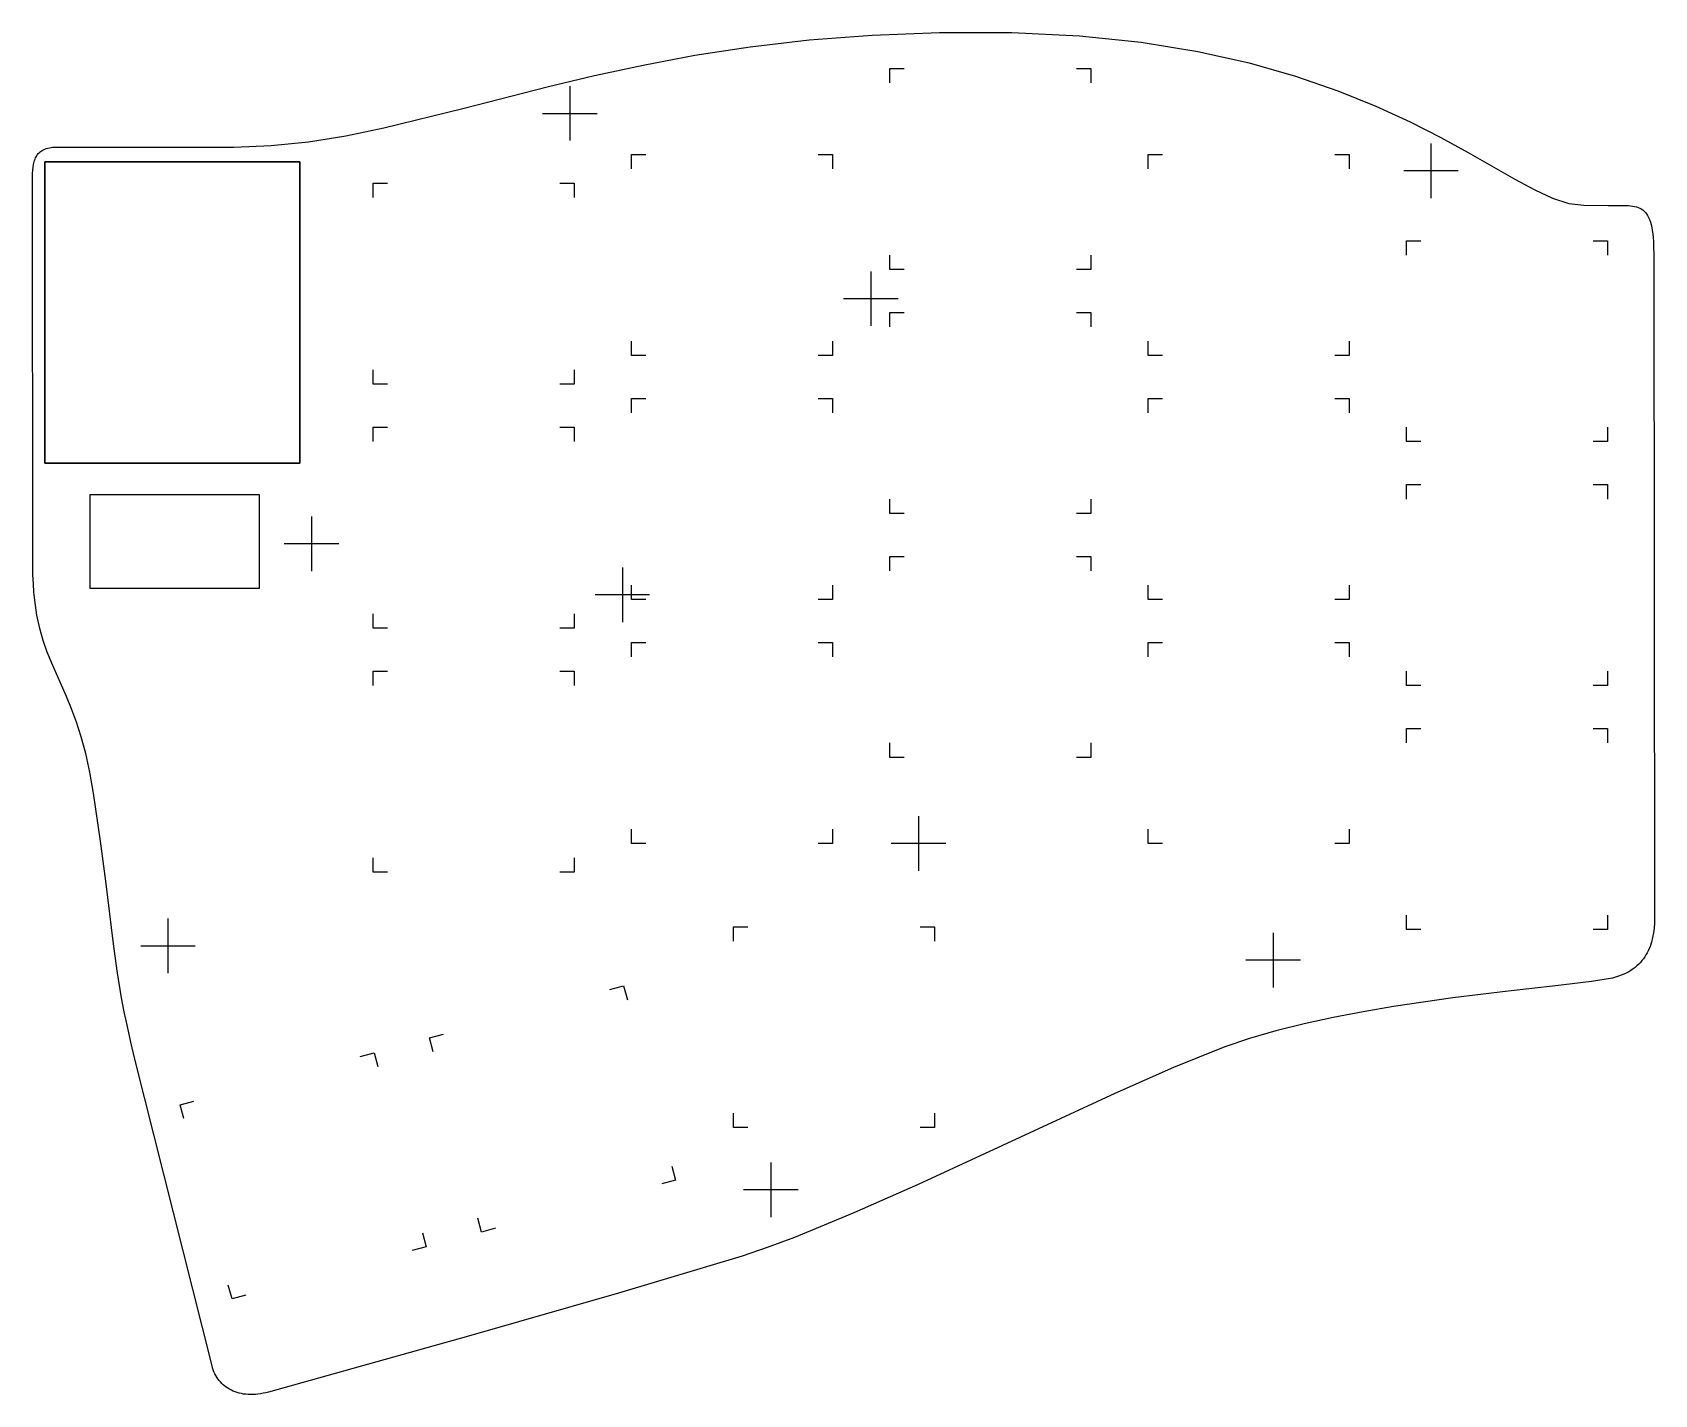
# Model space of a CAD drawing. Extents: x 48 to 162, y 101 to 196.
import ezdxf

# ---------------------------------------------------------------- set-up
doc = ezdxf.new("R2010")
doc.units = 0
doc.layers.add('Layer_1', color=7, linetype='CONTINUOUS')

msp = doc.modelspace()

# ---------------------------------------------------------------- linework, layer by layer
at = {"layer": 'Layer_1', "color": 4}
for points in [[(116.7307, 195.9449), (121.4367, 195.7169), (125.745, 195.2667), (129.6777, 194.6269), (133.2565, 193.8301), (136.5034, 192.909), (139.4404, 191.8963), (142.0892, 190.8245), (144.4719, 189.7264), (146.6103, 188.6346), (148.5264, 187.5817), (151.7791, 185.7233), (153.1595, 184.9831), (154.4053, 184.4124), (155.5382, 184.0439), (156.5801, 183.9101), (158.2892, 183.9011), (159.0488, 183.9041), (159.388, 183.9021), (159.7004, 183.888), (159.9864, 183.8557), (160.1195, 183.8306), (160.2461, 183.7986), (160.3663, 183.7586), (160.48, 183.71), (160.5873, 183.6519), (160.6882, 183.5835), (160.7827, 183.5039), (160.8709, 183.4123), (160.9529, 183.3079), (161.0286, 183.1898), (161.0981, 183.0573), (161.1614, 182.9095), (161.2185, 182.7456), (161.2696, 182.5647), (161.3145, 182.3661), (161.3534, 182.1488), (161.3863, 181.9122), (161.4132, 181.6553), (161.4342, 181.3773), (161.4492, 181.0774), (161.4617, 180.4085), (161.5117, 134.2209), (161.5047, 133.8823), (161.4813, 133.5462), (161.4402, 133.2144), (161.3797, 132.8885), (161.2983, 132.5704), (161.1946, 132.2616), (161.0668, 131.964), (160.9935, 131.8198), (160.9135, 131.6791), (160.8268, 131.542), (160.7332, 131.4088), (160.6324, 131.2796), (160.5242, 131.1547), (160.4085, 131.0342), (160.285, 130.9185), (160.1536, 130.8077), (160.0141, 130.7019), (159.8662, 130.6016), (159.7098, 130.5067), (159.5447, 130.4177), (159.3707, 130.3346), (159.1876, 130.2577), (158.9952, 130.1872), (158.7934, 130.1233), (158.5818, 130.0662), (157.1142, 129.83), (154.6079, 129.5348), (151.3095, 129.1584), (147.4657, 128.6785), (143.3234, 128.0727), (141.2174, 127.7157), (139.1293, 127.3188), (137.0898, 126.8792), (135.13, 126.3943), (133.2805, 125.8611), (131.5723, 125.277), (127.9997, 123.8311), (123.9052, 122.0212), (114.8334, 117.822), (110.1977, 115.6888), (105.7233, 113.7042), (101.5809, 111.9961), (99.6876, 111.2857), (97.9413, 110.6926), (89.3208, 108.1027), (78.8651, 105.1139), (64.9354, 101.2234), (64.7473, 101.174), (64.5623, 101.1329), (64.3803, 101.0999), (64.2017, 101.0748), (64.0263, 101.0575), (63.8545, 101.0475), (63.6863, 101.0455), (63.5214, 101.0505), (63.3607, 101.0631), (63.204, 101.083), (63.0513, 101.1098), (62.9029, 101.1434), (62.7587, 101.1838), (62.619, 101.2307), (62.4839, 101.2841), (62.3534, 101.3438), (62.2278, 101.4096), (62.107, 101.4815), (61.9913, 101.5593), (61.8807, 101.6428), (61.7754, 101.7319), (61.6755, 101.8264), (61.5811, 101.9263), (61.4924, 102.0314), (61.4094, 102.1416), (61.3322, 102.2566), (61.2611, 102.3764), (61.1961, 102.5009), (61.1373, 102.6298), (61.0849, 102.7632), (61.0389, 102.9007), (60.9995, 103.0423), (55.6336, 124.4257), (55.3475, 125.6018), (55.1001, 126.6931), (54.8862, 127.7174), (54.7004, 128.6922), (54.3921, 130.5641), (54.1329, 132.4497), (53.5925, 136.8267), (53.2267, 139.6003), (52.7408, 142.952), (52.4862, 144.4139), (52.1987, 145.7107), (51.8848, 146.8646), (51.5515, 147.8973), (51.2056, 148.8308), (50.8539, 149.6871), (50.1603, 151.2557), (49.8321, 152.0119), (49.5253, 152.7786), (49.2468, 153.5778), (49.0034, 154.4314), (48.8019, 155.3613), (48.6491, 156.3895), (48.5931, 156.9473), (48.5518, 157.5379), (48.5262, 158.1641), (48.5169, 158.8285), (48.4883, 185.6837), (48.4898, 185.9128), (48.4961, 186.1363), (48.5093, 186.353), (48.5312, 186.5616), (48.5639, 186.7608), (48.6093, 186.9493), (48.6373, 187.0392), (48.6694, 187.1259), (48.7055, 187.2093), (48.7461, 187.2893), (48.7914, 187.3656), (48.8416, 187.4382), (48.8969, 187.5069), (48.9577, 187.5714), (49.024, 187.6317), (49.0963, 187.6876), (49.1748, 187.7389), (49.2596, 187.7855), (49.3511, 187.8272), (49.4494, 187.8639), (49.5549, 187.8954), (49.6678, 187.9214), (49.7883, 187.942), (49.9167, 187.9569), (50.0532, 187.9659), (50.198, 187.9689), (50.198, 187.9686), (62.5135, 187.9686), (65.1189, 188.0648), (67.7135, 188.3359), (70.322, 188.7561), (72.9691, 189.2992), (78.4778, 190.6503), (84.4371, 192.1813), (87.6474, 192.9493), (91.0445, 193.6842), (94.6529, 194.3601), (98.4975, 194.951), (102.6029, 195.4308), (106.9937, 195.7736), (111.6948, 195.9534)], [(52.507, 163.7559), (64.2742, 163.7559), (64.2742, 157.2008), (52.507, 157.2008)]]:
    msp.add_lwpolyline(points, close=True, dxfattribs=at)
at = {"layer": 'Layer_1', "color": 5}
for points in [[(108.2307, 193.4449), (109.2307, 193.4449)], [(108.2307, 192.4449), (108.2307, 193.4449)], [(108.2307, 193.4449), (109.2307, 193.4449)], [(108.2307, 192.4449), (108.2307, 193.4449)], [(108.2307, 193.4449), (109.2307, 193.4449)], [(108.2307, 192.4449), (108.2307, 193.4449)], [(108.2307, 193.4449), (109.2307, 193.4449)], [(108.2307, 192.4449), (108.2307, 193.4449)], [(121.2307, 193.4449), (122.2307, 193.4449)], [(121.2307, 193.4449), (122.2307, 193.4449)], [(121.2307, 193.4449), (122.2307, 193.4449)], [(121.2307, 193.4449), (122.2307, 193.4449)], [(122.2307, 193.4449), (122.2307, 192.4449)], [(122.2307, 193.4449), (122.2307, 192.4449)], [(122.2307, 193.4449), (122.2307, 192.4449)], [(122.2307, 193.4449), (122.2307, 192.4449)], [(90.2307, 187.4449), (91.2307, 187.4449)], [(90.2307, 187.4449), (91.2307, 187.4449)], [(90.2307, 186.4449), (90.2307, 187.4449)], [(90.2307, 186.4449), (90.2307, 187.4449)], [(90.2307, 187.4449), (91.2307, 187.4449)], [(90.2307, 187.4449), (91.2307, 187.4449)], [(90.2307, 186.4449), (90.2307, 187.4449)], [(90.2307, 186.4449), (90.2307, 187.4449)], [(103.2307, 187.4449), (104.2307, 187.4449), (104.2307, 186.4449)], [(103.2307, 187.4449), (104.2307, 187.4449)], [(103.2307, 187.4449), (104.2307, 187.4449), (104.2307, 186.4449)], [(103.2307, 187.4449), (104.2307, 187.4449)], [(104.2307, 187.4449), (104.2307, 186.4449)], [(104.2307, 187.4449), (104.2307, 186.4449)], [(126.2307, 187.4449), (127.2307, 187.4449)], [(126.2307, 187.4449), (127.2307, 187.4449)], [(126.2307, 186.4449), (126.2307, 187.4449)], [(126.2307, 186.4449), (126.2307, 187.4449)], [(126.2307, 187.4449), (127.2307, 187.4449)], [(126.2307, 187.4449), (127.2307, 187.4449)], [(126.2307, 186.4449), (126.2307, 187.4449)], [(126.2307, 186.4449), (126.2307, 187.4449)], [(139.2307, 187.4449), (140.2307, 187.4449)], [(139.2307, 187.4449), (140.2307, 187.4449)], [(139.2307, 187.4449), (140.2307, 187.4449)], [(139.2307, 187.4449), (140.2307, 187.4449)], [(140.2307, 187.4449), (140.2307, 186.4449)], [(140.2307, 187.4449), (140.2307, 186.4449)], [(140.2307, 187.4449), (140.2307, 186.4449)], [(140.2307, 187.4449), (140.2307, 186.4449)], [(72.2307, 184.4449), (72.2307, 185.4449), (73.2307, 185.4449)], [(72.2307, 184.4449), (72.2307, 185.4449)], [(72.2307, 185.4449), (73.2307, 185.4449)], [(72.2307, 184.4449), (72.2307, 185.4449), (73.2307, 185.4449)], [(72.2307, 184.4449), (72.2307, 185.4449)], [(72.2307, 185.4449), (73.2307, 185.4449)], [(85.2307, 185.4449), (86.2307, 185.4449)], [(85.2307, 185.4449), (86.2307, 185.4449)], [(85.2307, 185.4449), (86.2307, 185.4449)], [(85.2307, 185.4449), (86.2307, 185.4449)], [(86.2307, 185.4449), (86.2307, 184.4449)], [(86.2307, 185.4449), (86.2307, 184.4449)], [(86.2307, 185.4449), (86.2307, 184.4449)], [(86.2307, 185.4449), (86.2307, 184.4449)], [(144.2307, 181.4449), (145.2307, 181.4449)], [(144.2307, 181.4449), (145.2307, 181.4449)], [(144.2307, 180.4449), (144.2307, 181.4449)], [(144.2307, 180.4449), (144.2307, 181.4449)], [(144.2307, 181.4449), (145.2307, 181.4449)], [(144.2307, 181.4449), (145.2307, 181.4449)], [(144.2307, 180.4449), (144.2307, 181.4449)], [(144.2307, 180.4449), (144.2307, 181.4449)], [(157.2307, 181.4449), (158.2307, 181.4449)], [(157.2307, 181.4449), (158.2307, 181.4449)], [(157.2307, 181.4449), (158.2307, 181.4449)], [(157.2307, 181.4449), (158.2307, 181.4449)], [(158.2307, 181.4449), (158.2307, 180.4449)], [(158.2307, 181.4449), (158.2307, 180.4449)], [(158.2307, 181.4449), (158.2307, 180.4449)], [(158.2307, 181.4449), (158.2307, 180.4449)], [(108.2307, 179.4449), (108.2307, 180.4449)], [(108.2307, 179.4449), (108.2307, 180.4449)], [(108.2307, 179.4449), (108.2307, 180.4449)], [(108.2307, 179.4449), (108.2307, 180.4449)], [(122.2307, 180.4449), (122.2307, 179.4449)], [(122.2307, 180.4449), (122.2307, 179.4449)], [(122.2307, 180.4449), (122.2307, 179.4449)], [(122.2307, 180.4449), (122.2307, 179.4449)], [(109.2307, 179.4449), (108.2307, 179.4449)], [(109.2307, 179.4449), (108.2307, 179.4449)], [(109.2307, 179.4449), (108.2307, 179.4449)], [(109.2307, 179.4449), (108.2307, 179.4449)], [(122.2307, 179.4449), (121.2307, 179.4449)], [(122.2307, 179.4449), (121.2307, 179.4449)], [(122.2307, 179.4449), (121.2307, 179.4449)], [(122.2307, 179.4449), (121.2307, 179.4449)], [(108.2307, 176.4449), (109.2307, 176.4449)], [(108.2307, 175.4449), (108.2307, 176.4449)], [(108.2307, 176.4449), (109.2307, 176.4449)], [(108.2307, 175.4449), (108.2307, 176.4449)], [(108.2307, 176.4449), (109.2307, 176.4449)], [(108.2307, 175.4449), (108.2307, 176.4449)], [(108.2307, 176.4449), (109.2307, 176.4449)], [(108.2307, 175.4449), (108.2307, 176.4449)], [(121.2307, 176.4449), (122.2307, 176.4449)], [(121.2307, 176.4449), (122.2307, 176.4449)], [(121.2307, 176.4449), (122.2307, 176.4449)], [(121.2307, 176.4449), (122.2307, 176.4449)], [(122.2307, 176.4449), (122.2307, 175.4449)], [(122.2307, 176.4449), (122.2307, 175.4449)], [(122.2307, 176.4449), (122.2307, 175.4449)], [(122.2307, 176.4449), (122.2307, 175.4449)], [(90.2307, 173.4449), (90.2307, 174.4449)], [(90.2307, 173.4449), (90.2307, 174.4449)], [(90.2307, 173.4449), (90.2307, 174.4449)], [(90.2307, 173.4449), (90.2307, 174.4449)], [(104.2307, 174.4449), (104.2307, 173.4449)], [(104.2307, 174.4449), (104.2307, 173.4449)], [(104.2307, 174.4449), (104.2307, 173.4449)], [(104.2307, 174.4449), (104.2307, 173.4449)], [(126.2307, 173.4449), (126.2307, 174.4449)], [(126.2307, 173.4449), (126.2307, 174.4449)], [(126.2307, 173.4449), (126.2307, 174.4449)], [(126.2307, 173.4449), (126.2307, 174.4449)], [(140.2307, 174.4449), (140.2307, 173.4449)], [(140.2307, 174.4449), (140.2307, 173.4449)], [(140.2307, 174.4449), (140.2307, 173.4449)], [(140.2307, 174.4449), (140.2307, 173.4449)], [(91.2307, 173.4449), (90.2307, 173.4449)], [(91.2307, 173.4449), (90.2307, 173.4449)], [(91.2307, 173.4449), (90.2307, 173.4449)], [(91.2307, 173.4449), (90.2307, 173.4449)], [(104.2307, 173.4449), (103.2307, 173.4449)], [(104.2307, 173.4449), (103.2307, 173.4449)], [(104.2307, 173.4449), (103.2307, 173.4449)], [(104.2307, 173.4449), (103.2307, 173.4449)], [(127.2307, 173.4449), (126.2307, 173.4449)], [(127.2307, 173.4449), (126.2307, 173.4449)], [(127.2307, 173.4449), (126.2307, 173.4449)], [(127.2307, 173.4449), (126.2307, 173.4449)], [(140.2307, 173.4449), (139.2307, 173.4449)], [(140.2307, 173.4449), (139.2307, 173.4449)], [(140.2307, 173.4449), (139.2307, 173.4449)], [(140.2307, 173.4449), (139.2307, 173.4449)], [(72.2307, 171.4449), (72.2307, 172.4449)], [(72.2307, 171.4449), (72.2307, 172.4449)], [(72.2307, 171.4449), (72.2307, 172.4449)], [(72.2307, 171.4449), (72.2307, 172.4449)], [(86.2307, 172.4449), (86.2307, 171.4449), (85.2307, 171.4449)], [(86.2307, 172.4449), (86.2307, 171.4449), (85.2307, 171.4449)], [(86.2307, 172.4449), (86.2307, 171.4449)], [(86.2307, 172.4449), (86.2307, 171.4449)], [(73.2307, 171.4449), (72.2307, 171.4449)], [(73.2307, 171.4449), (72.2307, 171.4449)], [(73.2307, 171.4449), (72.2307, 171.4449)], [(73.2307, 171.4449), (72.2307, 171.4449)], [(86.2307, 171.4449), (85.2307, 171.4449)], [(86.2307, 171.4449), (85.2307, 171.4449)], [(90.2307, 170.4449), (91.2307, 170.4449)], [(90.2307, 169.4449), (90.2307, 170.4449)], [(90.2307, 169.4449), (90.2307, 170.4449)], [(90.2307, 170.4449), (91.2307, 170.4449)], [(90.2307, 170.4449), (91.2307, 170.4449)], [(90.2307, 169.4449), (90.2307, 170.4449)], [(90.2307, 169.4449), (90.2307, 170.4449)], [(90.2307, 170.4449), (91.2307, 170.4449)], [(103.2307, 170.4449), (104.2307, 170.4449)], [(103.2307, 170.4449), (104.2307, 170.4449)], [(103.2307, 170.4449), (104.2307, 170.4449)], [(103.2307, 170.4449), (104.2307, 170.4449)], [(104.2307, 170.4449), (104.2307, 169.4449)], [(104.2307, 170.4449), (104.2307, 169.4449)], [(104.2307, 170.4449), (104.2307, 169.4449)], [(104.2307, 170.4449), (104.2307, 169.4449)], [(126.2307, 169.4449), (126.2307, 170.4449)], [(126.2307, 170.4449), (127.2307, 170.4449)], [(126.2307, 169.4449), (126.2307, 170.4449)], [(126.2307, 170.4449), (127.2307, 170.4449)], [(126.2307, 169.4449), (126.2307, 170.4449)], [(126.2307, 170.4449), (127.2307, 170.4449)], [(126.2307, 169.4449), (126.2307, 170.4449)], [(126.2307, 170.4449), (127.2307, 170.4449)], [(139.2307, 170.4449), (140.2307, 170.4449)], [(139.2307, 170.4449), (140.2307, 170.4449)], [(139.2307, 170.4449), (140.2307, 170.4449)], [(139.2307, 170.4449), (140.2307, 170.4449)], [(140.2307, 170.4449), (140.2307, 169.4449)], [(140.2307, 170.4449), (140.2307, 169.4449)], [(140.2307, 170.4449), (140.2307, 169.4449)], [(140.2307, 170.4449), (140.2307, 169.4449)], [(72.2307, 168.4449), (73.2307, 168.4449)], [(72.2307, 167.4449), (72.2307, 168.4449)], [(72.2307, 167.4449), (72.2307, 168.4449)], [(72.2307, 168.4449), (73.2307, 168.4449)], [(72.2307, 168.4449), (73.2307, 168.4449)], [(72.2307, 167.4449), (72.2307, 168.4449)], [(72.2307, 167.4449), (72.2307, 168.4449)], [(72.2307, 168.4449), (73.2307, 168.4449)], [(85.2307, 168.4449), (86.2307, 168.4449)], [(85.2307, 168.4449), (86.2307, 168.4449)], [(85.2307, 168.4449), (86.2307, 168.4449)], [(85.2307, 168.4449), (86.2307, 168.4449)], [(86.2307, 168.4449), (86.2307, 167.4449)], [(86.2307, 168.4449), (86.2307, 167.4449)], [(86.2307, 168.4449), (86.2307, 167.4449)], [(86.2307, 168.4449), (86.2307, 167.4449)], [(144.2307, 167.4449), (144.2307, 168.4449)], [(144.2307, 167.4449), (144.2307, 168.4449)], [(144.2307, 167.4449), (144.2307, 168.4449)], [(144.2307, 167.4449), (144.2307, 168.4449)], [(158.2307, 168.4449), (158.2307, 167.4449), (157.2307, 167.4449)], [(158.2307, 168.4449), (158.2307, 167.4449), (157.2307, 167.4449)], [(158.2307, 168.4449), (158.2307, 167.4449)], [(158.2307, 168.4449), (158.2307, 167.4449)], [(145.2307, 167.4449), (144.2307, 167.4449)], [(145.2307, 167.4449), (144.2307, 167.4449)], [(145.2307, 167.4449), (144.2307, 167.4449)], [(145.2307, 167.4449), (144.2307, 167.4449)], [(158.2307, 167.4449), (157.2307, 167.4449)], [(158.2307, 167.4449), (157.2307, 167.4449)], [(144.2307, 163.4449), (144.2307, 164.4449)], [(144.2307, 164.4449), (145.2307, 164.4449)], [(144.2307, 163.4449), (144.2307, 164.4449)], [(144.2307, 164.4449), (145.2307, 164.4449)], [(144.2307, 163.4449), (144.2307, 164.4449)], [(144.2307, 164.4449), (145.2307, 164.4449)], [(144.2307, 163.4449), (144.2307, 164.4449)], [(144.2307, 164.4449), (145.2307, 164.4449)], [(157.2307, 164.4449), (158.2307, 164.4449)], [(157.2307, 164.4449), (158.2307, 164.4449), (158.2307, 163.4449)], [(157.2307, 164.4449), (158.2307, 164.4449)], [(157.2307, 164.4449), (158.2307, 164.4449), (158.2307, 163.4449)], [(158.2307, 164.4449), (158.2307, 163.4449)], [(158.2307, 164.4449), (158.2307, 163.4449)], [(108.2307, 162.4449), (108.2307, 163.4449)], [(108.2307, 162.4449), (108.2307, 163.4449)], [(108.2307, 162.4449), (108.2307, 163.4449)], [(108.2307, 162.4449), (108.2307, 163.4449)], [(122.2307, 163.4449), (122.2307, 162.4449)], [(122.2307, 163.4449), (122.2307, 162.4449)], [(122.2307, 163.4449), (122.2307, 162.4449)], [(122.2307, 163.4449), (122.2307, 162.4449)], [(109.2307, 162.4449), (108.2307, 162.4449)], [(109.2307, 162.4449), (108.2307, 162.4449)], [(109.2307, 162.4449), (108.2307, 162.4449)], [(109.2307, 162.4449), (108.2307, 162.4449)], [(122.2307, 162.4449), (121.2307, 162.4449)], [(122.2307, 162.4449), (121.2307, 162.4449)], [(122.2307, 162.4449), (121.2307, 162.4449)], [(122.2307, 162.4449), (121.2307, 162.4449)], [(108.2307, 159.4449), (109.2307, 159.4449)], [(108.2307, 158.4449), (108.2307, 159.4449), (109.2307, 159.4449)], [(108.2307, 158.4449), (108.2307, 159.4449)], [(108.2307, 159.4449), (109.2307, 159.4449)], [(108.2307, 158.4449), (108.2307, 159.4449), (109.2307, 159.4449)], [(108.2307, 158.4449), (108.2307, 159.4449)], [(121.2307, 159.4449), (122.2307, 159.4449)], [(121.2307, 159.4449), (122.2307, 159.4449)], [(121.2307, 159.4449), (122.2307, 159.4449)], [(121.2307, 159.4449), (122.2307, 159.4449)], [(122.2307, 159.4449), (122.2307, 158.4449)], [(122.2307, 159.4449), (122.2307, 158.4449)], [(122.2307, 159.4449), (122.2307, 158.4449)], [(122.2307, 159.4449), (122.2307, 158.4449)], [(90.2307, 156.4449), (90.2307, 157.4449)], [(91.2307, 156.4449), (90.2307, 156.4449), (90.2307, 157.4449)], [(90.2307, 156.4449), (90.2307, 157.4449)], [(91.2307, 156.4449), (90.2307, 156.4449), (90.2307, 157.4449)], [(104.2307, 157.4449), (104.2307, 156.4449)], [(104.2307, 157.4449), (104.2307, 156.4449)], [(104.2307, 157.4449), (104.2307, 156.4449)], [(104.2307, 157.4449), (104.2307, 156.4449)], [(126.2307, 156.4449), (126.2307, 157.4449)], [(127.2307, 156.4449), (126.2307, 156.4449), (126.2307, 157.4449)], [(126.2307, 156.4449), (126.2307, 157.4449)], [(127.2307, 156.4449), (126.2307, 156.4449), (126.2307, 157.4449)], [(140.2307, 157.4449), (140.2307, 156.4449)], [(140.2307, 157.4449), (140.2307, 156.4449)], [(140.2307, 157.4449), (140.2307, 156.4449)], [(140.2307, 157.4449), (140.2307, 156.4449)], [(91.2307, 156.4449), (90.2307, 156.4449)], [(91.2307, 156.4449), (90.2307, 156.4449)], [(104.2307, 156.4449), (103.2307, 156.4449)], [(104.2307, 156.4449), (103.2307, 156.4449)], [(104.2307, 156.4449), (103.2307, 156.4449)], [(104.2307, 156.4449), (103.2307, 156.4449)], [(127.2307, 156.4449), (126.2307, 156.4449)], [(127.2307, 156.4449), (126.2307, 156.4449)], [(140.2307, 156.4449), (139.2307, 156.4449)], [(140.2307, 156.4449), (139.2307, 156.4449)], [(140.2307, 156.4449), (139.2307, 156.4449)], [(140.2307, 156.4449), (139.2307, 156.4449)], [(72.2307, 154.4449), (72.2307, 155.4449)], [(72.2307, 154.4449), (72.2307, 155.4449)], [(72.2307, 154.4449), (72.2307, 155.4449)], [(72.2307, 154.4449), (72.2307, 155.4449)], [(86.2307, 155.4449), (86.2307, 154.4449)], [(86.2307, 155.4449), (86.2307, 154.4449)], [(86.2307, 155.4449), (86.2307, 154.4449)], [(86.2307, 155.4449), (86.2307, 154.4449)], [(73.2307, 154.4449), (72.2307, 154.4449)], [(73.2307, 154.4449), (72.2307, 154.4449)], [(73.2307, 154.4449), (72.2307, 154.4449)], [(73.2307, 154.4449), (72.2307, 154.4449)], [(86.2307, 154.4449), (85.2307, 154.4449)], [(86.2307, 154.4449), (85.2307, 154.4449)], [(86.2307, 154.4449), (85.2307, 154.4449)], [(86.2307, 154.4449), (85.2307, 154.4449)], [(90.2307, 152.4449), (90.2307, 153.4449)], [(90.2307, 153.4449), (91.2307, 153.4449)], [(90.2307, 152.4449), (90.2307, 153.4449)], [(90.2307, 153.4449), (91.2307, 153.4449)], [(90.2307, 152.4449), (90.2307, 153.4449)], [(90.2307, 153.4449), (91.2307, 153.4449)], [(90.2307, 152.4449), (90.2307, 153.4449)], [(90.2307, 153.4449), (91.2307, 153.4449)], [(103.2307, 153.4449), (104.2307, 153.4449)], [(103.2307, 153.4449), (104.2307, 153.4449)], [(103.2307, 153.4449), (104.2307, 153.4449)], [(103.2307, 153.4449), (104.2307, 153.4449)], [(104.2307, 153.4449), (104.2307, 152.4449)], [(104.2307, 153.4449), (104.2307, 152.4449)], [(104.2307, 153.4449), (104.2307, 152.4449)], [(104.2307, 153.4449), (104.2307, 152.4449)], [(126.2307, 152.4449), (126.2307, 153.4449)], [(126.2307, 153.4449), (127.2307, 153.4449)], [(126.2307, 152.4449), (126.2307, 153.4449)], [(126.2307, 153.4449), (127.2307, 153.4449)], [(126.2307, 152.4449), (126.2307, 153.4449)], [(126.2307, 153.4449), (127.2307, 153.4449)], [(126.2307, 152.4449), (126.2307, 153.4449)], [(126.2307, 153.4449), (127.2307, 153.4449)], [(139.2307, 153.4449), (140.2307, 153.4449)], [(139.2307, 153.4449), (140.2307, 153.4449)], [(139.2307, 153.4449), (140.2307, 153.4449)], [(139.2307, 153.4449), (140.2307, 153.4449)], [(140.2307, 153.4449), (140.2307, 152.4449)], [(140.2307, 153.4449), (140.2307, 152.4449)], [(140.2307, 153.4449), (140.2307, 152.4449)], [(140.2307, 153.4449), (140.2307, 152.4449)], [(72.2307, 151.4449), (73.2307, 151.4449)], [(72.2307, 150.4449), (72.2307, 151.4449)], [(72.2307, 150.4449), (72.2307, 151.4449)], [(72.2307, 151.4449), (73.2307, 151.4449)], [(72.2307, 151.4449), (73.2307, 151.4449)], [(72.2307, 150.4449), (72.2307, 151.4449)], [(72.2307, 150.4449), (72.2307, 151.4449)], [(72.2307, 151.4449), (73.2307, 151.4449)], [(85.2307, 151.4449), (86.2307, 151.4449), (86.2307, 150.4449)], [(85.2307, 151.4449), (86.2307, 151.4449)], [(85.2307, 151.4449), (86.2307, 151.4449), (86.2307, 150.4449)], [(85.2307, 151.4449), (86.2307, 151.4449)], [(86.2307, 151.4449), (86.2307, 150.4449)], [(86.2307, 151.4449), (86.2307, 150.4449)], [(144.2307, 150.4449), (144.2307, 151.4449)], [(144.2307, 150.4449), (144.2307, 151.4449)], [(144.2307, 150.4449), (144.2307, 151.4449)], [(144.2307, 150.4449), (144.2307, 151.4449)], [(145.2307, 150.4449), (144.2307, 150.4449)], [(145.2307, 150.4449), (144.2307, 150.4449)], [(145.2307, 150.4449), (144.2307, 150.4449)], [(145.2307, 150.4449), (144.2307, 150.4449)], [(158.2307, 150.4449), (157.2307, 150.4449)], [(158.2307, 150.4449), (157.2307, 150.4449)], [(158.2307, 150.4449), (157.2307, 150.4449)], [(158.2307, 150.4449), (157.2307, 150.4449)], [(158.2307, 151.4449), (158.2307, 150.4449)], [(158.2307, 151.4449), (158.2307, 150.4449)], [(158.2307, 151.4449), (158.2307, 150.4449)], [(158.2307, 151.4449), (158.2307, 150.4449)], [(144.2307, 146.4449), (144.2307, 147.4449)], [(144.2307, 147.4449), (145.2307, 147.4449)], [(144.2307, 147.4449), (145.2307, 147.4449)], [(144.2307, 146.4449), (144.2307, 147.4449)], [(144.2307, 146.4449), (144.2307, 147.4449)], [(144.2307, 147.4449), (145.2307, 147.4449)], [(144.2307, 147.4449), (145.2307, 147.4449)], [(144.2307, 146.4449), (144.2307, 147.4449)], [(157.2307, 147.4449), (158.2307, 147.4449)], [(157.2307, 147.4449), (158.2307, 147.4449)], [(157.2307, 147.4449), (158.2307, 147.4449)], [(157.2307, 147.4449), (158.2307, 147.4449)], [(158.2307, 147.4449), (158.2307, 146.4449)], [(158.2307, 147.4449), (158.2307, 146.4449)], [(158.2307, 147.4449), (158.2307, 146.4449)], [(158.2307, 147.4449), (158.2307, 146.4449)], [(108.2307, 145.4449), (108.2307, 146.4449)], [(108.2307, 145.4449), (108.2307, 146.4449)], [(108.2307, 145.4449), (108.2307, 146.4449)], [(108.2307, 145.4449), (108.2307, 146.4449)], [(122.2307, 146.4449), (122.2307, 145.4449)], [(122.2307, 146.4449), (122.2307, 145.4449)], [(122.2307, 146.4449), (122.2307, 145.4449)], [(122.2307, 146.4449), (122.2307, 145.4449)], [(109.2307, 145.4449), (108.2307, 145.4449)], [(109.2307, 145.4449), (108.2307, 145.4449)], [(109.2307, 145.4449), (108.2307, 145.4449)], [(109.2307, 145.4449), (108.2307, 145.4449)], [(122.2307, 145.4449), (121.2307, 145.4449)], [(122.2307, 145.4449), (121.2307, 145.4449)], [(122.2307, 145.4449), (121.2307, 145.4449)], [(122.2307, 145.4449), (121.2307, 145.4449)], [(90.2307, 139.4449), (90.2307, 140.4449)], [(90.2307, 139.4449), (90.2307, 140.4449)], [(90.2307, 139.4449), (90.2307, 140.4449)], [(90.2307, 139.4449), (90.2307, 140.4449)], [(104.2307, 140.4449), (104.2307, 139.4449), (103.2307, 139.4449)], [(104.2307, 140.4449), (104.2307, 139.4449), (103.2307, 139.4449)], [(104.2307, 140.4449), (104.2307, 139.4449)], [(104.2307, 140.4449), (104.2307, 139.4449)], [(127.2307, 139.4449), (126.2307, 139.4449), (126.2307, 140.4449)], [(126.2307, 139.4449), (126.2307, 140.4449)], [(127.2307, 139.4449), (126.2307, 139.4449), (126.2307, 140.4449)], [(126.2307, 139.4449), (126.2307, 140.4449)], [(140.2307, 140.4449), (140.2307, 139.4449)], [(140.2307, 140.4449), (140.2307, 139.4449)], [(140.2307, 140.4449), (140.2307, 139.4449)], [(140.2307, 140.4449), (140.2307, 139.4449)], [(91.2307, 139.4449), (90.2307, 139.4449)], [(91.2307, 139.4449), (90.2307, 139.4449)], [(91.2307, 139.4449), (90.2307, 139.4449)], [(91.2307, 139.4449), (90.2307, 139.4449)], [(104.2307, 139.4449), (103.2307, 139.4449)], [(104.2307, 139.4449), (103.2307, 139.4449)], [(127.2307, 139.4449), (126.2307, 139.4449)], [(127.2307, 139.4449), (126.2307, 139.4449)], [(140.2307, 139.4449), (139.2307, 139.4449)], [(140.2307, 139.4449), (139.2307, 139.4449)], [(140.2307, 139.4449), (139.2307, 139.4449)], [(140.2307, 139.4449), (139.2307, 139.4449)], [(72.2307, 137.4449), (72.2307, 138.4449)], [(72.2307, 137.4449), (72.2307, 138.4449)], [(72.2307, 137.4449), (72.2307, 138.4449)], [(72.2307, 137.4449), (72.2307, 138.4449)], [(86.2307, 138.4449), (86.2307, 137.4449), (85.2307, 137.4449)], [(86.2307, 138.4449), (86.2307, 137.4449), (85.2307, 137.4449)], [(86.2307, 138.4449), (86.2307, 137.4449)], [(86.2307, 138.4449), (86.2307, 137.4449)], [(73.2307, 137.4449), (72.2307, 137.4449)], [(73.2307, 137.4449), (72.2307, 137.4449)], [(73.2307, 137.4449), (72.2307, 137.4449)], [(73.2307, 137.4449), (72.2307, 137.4449)], [(86.2307, 137.4449), (85.2307, 137.4449)], [(86.2307, 137.4449), (85.2307, 137.4449)], [(97.3307, 132.6449), (97.3307, 133.6449)], [(97.3307, 132.6449), (97.3307, 133.6449)], [(97.3307, 133.6449), (98.3307, 133.6449)], [(97.3307, 133.6449), (98.3307, 133.6449)], [(97.3307, 132.6449), (97.3307, 133.6449)], [(97.3307, 132.6449), (97.3307, 133.6449)], [(97.3307, 133.6449), (98.3307, 133.6449)], [(97.3307, 133.6449), (98.3307, 133.6449)], [(110.3307, 133.6449), (111.3307, 133.6449)], [(110.3307, 133.6449), (111.3307, 133.6449), (111.3307, 132.6449)], [(110.3307, 133.6449), (111.3307, 133.6449)], [(110.3307, 133.6449), (111.3307, 133.6449), (111.3307, 132.6449)], [(111.3307, 133.6449), (111.3307, 132.6449)], [(111.3307, 133.6449), (111.3307, 132.6449)], [(144.2307, 133.4449), (144.2307, 134.4449)], [(144.2307, 133.4449), (144.2307, 134.4449)], [(144.2307, 133.4449), (144.2307, 134.4449)], [(144.2307, 133.4449), (144.2307, 134.4449)], [(145.2307, 133.4449), (144.2307, 133.4449)], [(145.2307, 133.4449), (144.2307, 133.4449)], [(145.2307, 133.4449), (144.2307, 133.4449)], [(145.2307, 133.4449), (144.2307, 133.4449)], [(158.2307, 133.4449), (157.2307, 133.4449)], [(158.2307, 133.4449), (157.2307, 133.4449)], [(158.2307, 133.4449), (157.2307, 133.4449)], [(158.2307, 133.4449), (157.2307, 133.4449)], [(158.2307, 134.4449), (158.2307, 133.4449)], [(158.2307, 134.4449), (158.2307, 133.4449)], [(158.2307, 134.4449), (158.2307, 133.4449)], [(158.2307, 134.4449), (158.2307, 133.4449)], [(88.7145, 129.2593), (89.6804, 129.5181)], [(88.7145, 129.2593), (89.6804, 129.5181)], [(88.7145, 129.2593), (89.6804, 129.5181)], [(88.7145, 129.2593), (89.6804, 129.5181)], [(89.6804, 129.5181), (89.9392, 128.5522)], [(89.6804, 129.5181), (89.9392, 128.5522)], [(89.6804, 129.5181), (89.9392, 128.5522)], [(89.6804, 129.5181), (89.9392, 128.5522)], [(76.1575, 125.8947), (77.1234, 126.1535)], [(76.4163, 124.9288), (76.1575, 125.8947), (77.1234, 126.1535)], [(76.1575, 125.8947), (77.1234, 126.1535)], [(76.4163, 124.9288), (76.1575, 125.8947), (77.1234, 126.1535)], [(76.4163, 124.9288), (76.1575, 125.8947)], [(76.4163, 124.9288), (76.1575, 125.8947)], [(71.3278, 124.6006), (72.2938, 124.8594)], [(71.3278, 124.6006), (72.2938, 124.8594)], [(71.3278, 124.6006), (72.2938, 124.8594)], [(71.3278, 124.6006), (72.2938, 124.8594)], [(72.2938, 124.8594), (72.5526, 123.8935)], [(72.2938, 124.8594), (72.5526, 123.8935)], [(72.2938, 124.8594), (72.5526, 123.8935)], [(72.2938, 124.8594), (72.5526, 123.8935)], [(58.7708, 121.2359), (59.7367, 121.4948)], [(59.0296, 120.27), (58.7708, 121.2359), (59.7367, 121.4948)], [(58.7708, 121.2359), (59.7367, 121.4948)], [(59.0296, 120.27), (58.7708, 121.2359), (59.7367, 121.4948)], [(59.0296, 120.27), (58.7708, 121.2359)], [(59.0296, 120.27), (58.7708, 121.2359)], [(98.3307, 119.6449), (97.3307, 119.6449), (97.3307, 120.6449)], [(97.3307, 119.6449), (97.3307, 120.6449)], [(98.3307, 119.6449), (97.3307, 119.6449), (97.3307, 120.6449)], [(97.3307, 119.6449), (97.3307, 120.6449)], [(111.3307, 120.6449), (111.3307, 119.6449)], [(111.3307, 120.6449), (111.3307, 119.6449)], [(111.3307, 120.6449), (111.3307, 119.6449)], [(111.3307, 120.6449), (111.3307, 119.6449)], [(98.3307, 119.6449), (97.3307, 119.6449)], [(98.3307, 119.6449), (97.3307, 119.6449)], [(111.3307, 119.6449), (110.3307, 119.6449)], [(111.3307, 119.6449), (110.3307, 119.6449)], [(111.3307, 119.6449), (110.3307, 119.6449)], [(111.3307, 119.6449), (110.3307, 119.6449)], [(93.0451, 116.9611), (93.3039, 115.9952)], [(93.0451, 116.9611), (93.3039, 115.9952)], [(93.0451, 116.9611), (93.3039, 115.9952)], [(93.0451, 116.9611), (93.3039, 115.9952)], [(93.3039, 115.9952), (92.338, 115.7364)], [(93.3039, 115.9952), (92.338, 115.7364)], [(93.3039, 115.9952), (92.338, 115.7364)], [(93.3039, 115.9952), (92.338, 115.7364)], [(79.7809, 112.3717), (79.5221, 113.3376)], [(79.7809, 112.3717), (79.5221, 113.3376)], [(79.7809, 112.3717), (79.5221, 113.3376)], [(79.7809, 112.3717), (79.5221, 113.3376)], [(75.6584, 112.3024), (75.9172, 111.3364), (74.9513, 111.0776)], [(75.6584, 112.3024), (75.9172, 111.3364), (74.9513, 111.0776)], [(75.6584, 112.3024), (75.9172, 111.3364)], [(75.6584, 112.3024), (75.9172, 111.3364)], [(80.7469, 112.6305), (79.7809, 112.3717)], [(80.7469, 112.6305), (79.7809, 112.3717)], [(80.7469, 112.6305), (79.7809, 112.3717)], [(80.7469, 112.6305), (79.7809, 112.3717)], [(75.9172, 111.3364), (74.9513, 111.0776)], [(75.9172, 111.3364), (74.9513, 111.0776)], [(63.3602, 107.9718), (62.3943, 107.713), (62.1354, 108.6789)], [(62.3943, 107.713), (62.1354, 108.6789)], [(63.3602, 107.9718), (62.3943, 107.713), (62.1354, 108.6789)], [(62.3943, 107.713), (62.1354, 108.6789)], [(63.3602, 107.9718), (62.3943, 107.713)], [(63.3602, 107.9718), (62.3943, 107.713)]]:
    msp.add_lwpolyline(points, dxfattribs=at)
at = {"layer": 'Layer_1', "color": 7}
for points in [[(85.9307, 192.2149), (85.9307, 188.4149)], [(84.0307, 190.3149), (87.8307, 190.3149)], [(145.9307, 188.2149), (145.9307, 184.4149)], [(147.8307, 186.3149), (144.0307, 186.3149)], [(106.91, 179.3), (106.91, 175.5)], [(108.81, 177.4), (105.01, 177.4)], [(67.9307, 162.2149), (67.9307, 158.4149)], [(69.8307, 160.3149), (66.0307, 160.3149)], [(89.5929, 158.6621), (89.5929, 154.8621)], [(91.4929, 156.7621), (87.6929, 156.7621)], [(110.2307, 141.3449), (110.2307, 137.5449)], [(112.1307, 139.4449), (108.3307, 139.4449)], [(57.9307, 134.2149), (57.9307, 130.4149)], [(56.0307, 132.3149), (59.8307, 132.3149)], [(134.9307, 133.2149), (134.9307, 129.4149)], [(136.8307, 131.3149), (133.0307, 131.3149)], [(99.9307, 117.2149), (99.9307, 113.4149)], [(101.8307, 115.3149), (98.0307, 115.3149)]]:
    msp.add_lwpolyline(points, dxfattribs=at)
at = {"layer": 'Layer_1', "color": 5}
for points in [[(49.3407, 165.9449), (67.1207, 165.9449), (67.1207, 186.9449), (49.3407, 186.9449)], [(67.1207, 165.9449), (49.3407, 165.9449), (49.3407, 186.9449), (67.1207, 186.9449)], [(49.3407, 165.9449), (67.1207, 165.9449), (67.1207, 186.9449), (49.3407, 186.9449)], [(67.1207, 165.9449), (49.3407, 165.9449), (49.3407, 186.9449), (67.1207, 186.9449)]]:
    msp.add_lwpolyline(points, close=True, dxfattribs=at)

doc.saveas('drawing.dxf')
